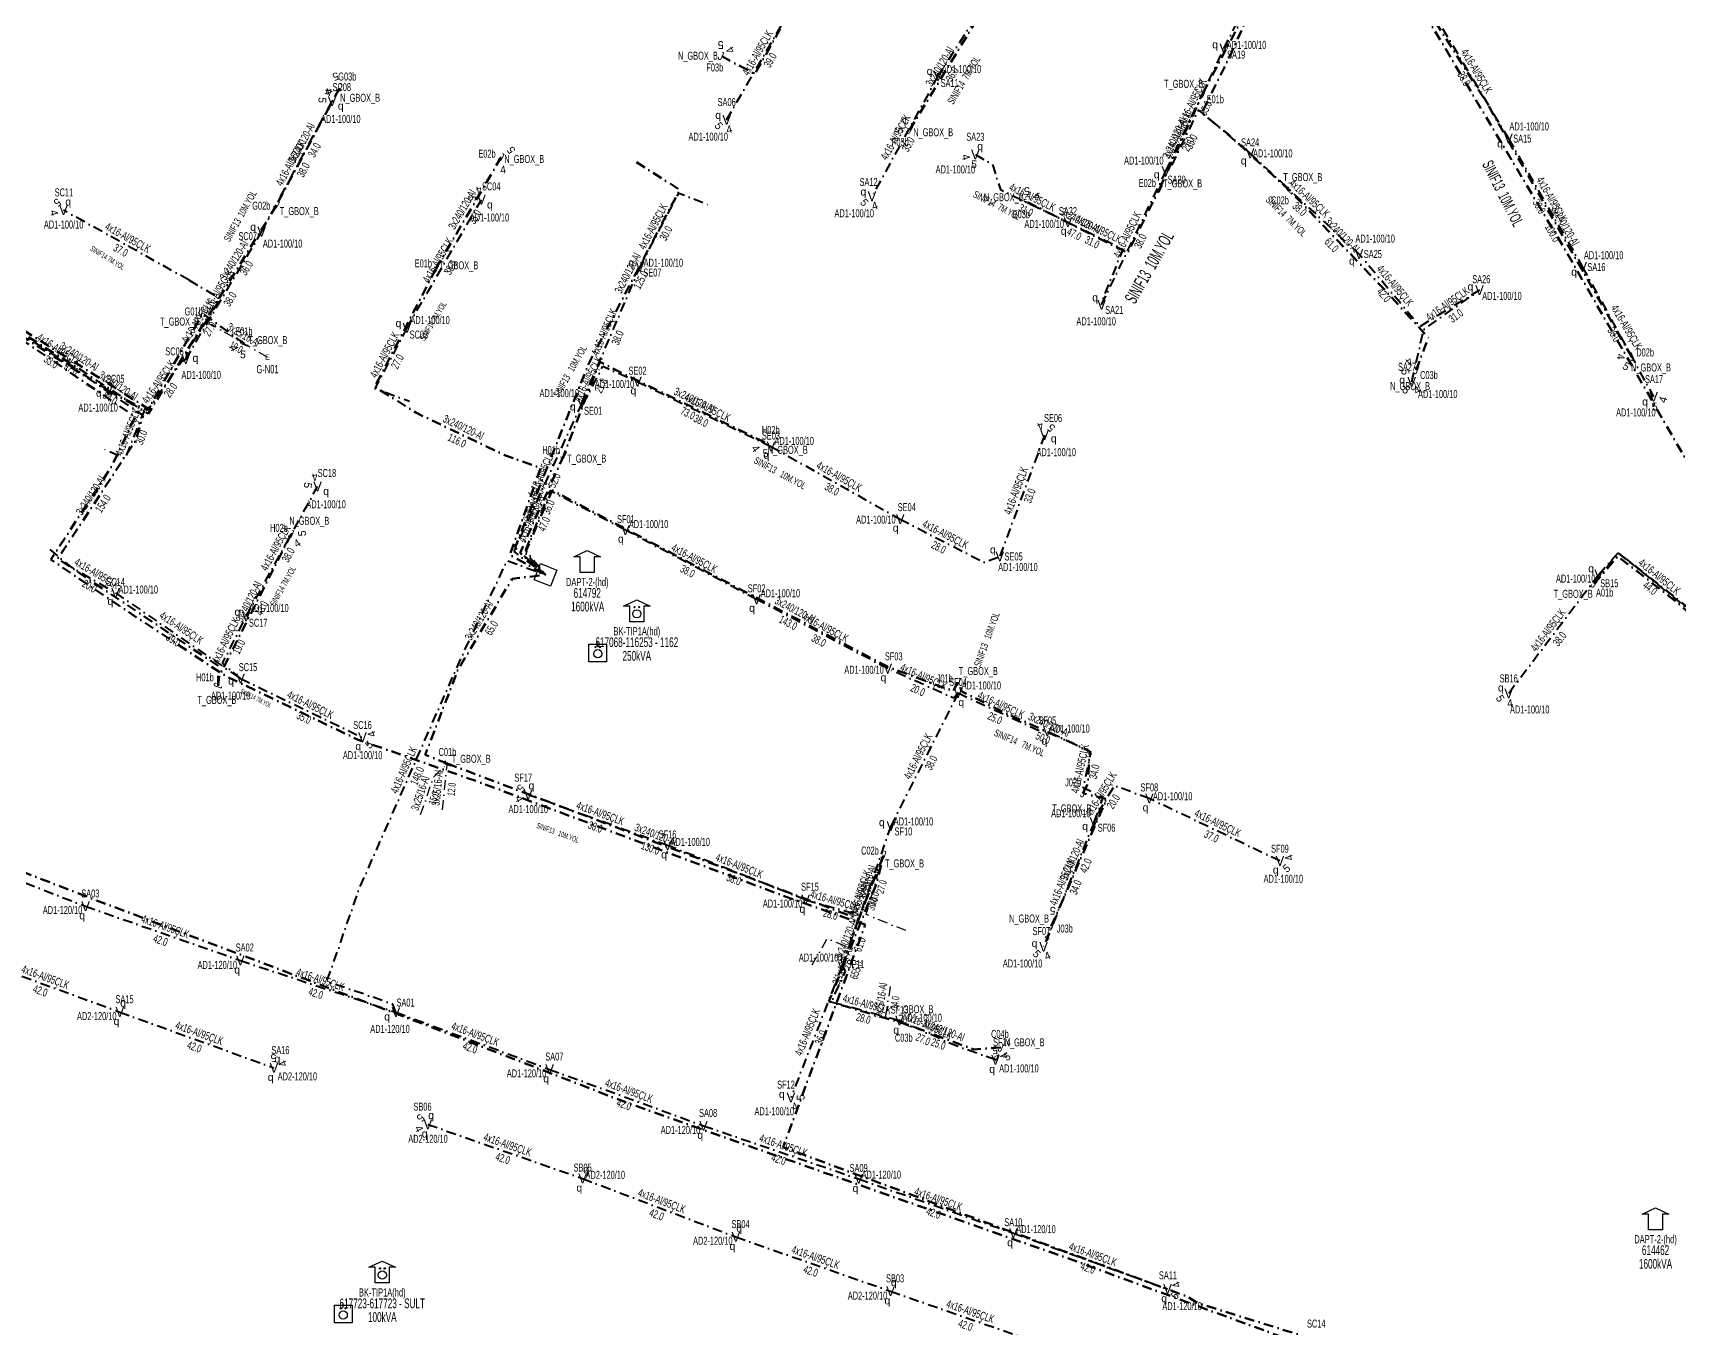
# Model space of a CAD drawing. Header units: millimetres. Extents: x 407682 to 413427, y 4045444 to 4048063.
# Drawn here: x 409132.9 to 409554.6, y 4046651.5 to 4046983.3 of the extents above; entities that cross this region are included whole.
import ezdxf
from ezdxf.enums import TextEntityAlignment as Align

# ---------------------------------------------------------------- set-up
doc = ezdxf.new("R2010")
doc.units = ezdxf.units.MM
doc.linetypes.add('DASHDOT', pattern=[5, 2.5, -1.25, 0, -1.25])
for name, color, linetype, lineweight in [('DIREK_AYD_YENI', 152, 'Continuous', 25), ('DIREK_BOX_YENI', 5, 'Continuous', 25), ('HAT_ABH_YERALTI_YENI', 6, 'DASHDOT', 80), ('HAT_ABONE_YERALTI_YENI', 30, 'DASHDOT', 30), ('HAT_AYD_YERALTI_YENI', 4, 'DASHDOT', 40), ('HAT_BOX_YERALTI_YENI', 5, 'DASHDOT', 50), ('KULLANICI', 1, 'Continuous', 25), ('NODE_ABONE_YENI', 5, 'Continuous', 25), ('TRAFO_MEVCUT', 5, 'Continuous', 30)]:
    doc.layers.add(name, color=color, linetype=linetype, lineweight=lineweight)
doc.styles.add('Direk', font='B_CAD')
doc.styles.get("Standard").update_dxf_attribs({"font": 'Arial'})

# ---------------------------------------------------------------- blocks, each defined once
blk = doc.blocks.new('MEV_DAPT')
at = {"layer": 'TRAFO_MEVCUT', "linetype": 'Continuous'}
for p, q in [((-3.4, 2), (0, 3.6)), ((-1.8, 2), (-3.4, 2)), ((-1.8, -2), (-1.8, 2)), ((0, 3.6), (3.4, 2)), ((3.4, 2), (1.8, 2)), ((1.8, 2), (1.8, -2)), ((1.8, -2), (-1.8, -2))]:
    blk.add_line(p, q, dxfattribs=at)
blk = doc.blocks.new('MEV_BINA_KARE')
at = {"layer": 'TRAFO_MEVCUT', "linetype": 'Continuous'}
for p, q in [((-2.25, -2.25), (-2.25, 2.25)), ((-2.25, 2.25), (2.25, 2.25)), ((0, 1.8), (0, 2.7)), ((2.25, 2.25), (2.25, -2.25)), ((2.25, -2.25), (-2.25, -2.25))]:
    blk.add_line(p, q, dxfattribs=at)
blk = doc.blocks.new('MEV_OZELBINA_KARE')
at = {"layer": 'TRAFO_MEVCUT', "linetype": 'Continuous'}
for p, q in [((-2.25, 2.25), (2.25, 2.25)), ((-2.25, -2.25), (-2.25, 2.25)), ((0, 1.8), (0, 2.7)), ((2.25, 2.25), (2.25, -2.25)), ((2.25, -2.25), (-2.25, -2.25))]:
    blk.add_line(p, q, dxfattribs=at)
for centre, radius in [((0, -0.215091), 1.049264), ((-0.592312, 1.488957), 0.15614), ((0.592312, 1.488957), 0.15614)]:
    blk.add_circle(centre, radius, dxfattribs=at)
blk = doc.blocks.new('MEV_BETKOSK_OZEL')
at = {"layer": 'TRAFO_MEVCUT', "linetype": 'Continuous'}
for p, q in [((-3.4, 2), (0, 3.6)), ((-1.8, 2), (-3.4, 2)), ((-1.8, -2), (-1.8, 2)), ((0, 3.6), (3.4, 2)), ((3.4, 2), (1.8, 2)), ((1.8, 2), (1.8, -2)), ((1.8, -2), (-1.8, -2))]:
    blk.add_line(p, q, dxfattribs=at)
for centre, radius in [((0, 0), 1.049264), ((-0.592312, 1.704048), 0.15614), ((0.592312, 1.704048), 0.15614)]:
    blk.add_circle(centre, radius, dxfattribs=at)

msp = doc.modelspace()

# ---------------------------------------------------------------- linework, layer by layer
at = {"layer": 'HAT_ABH_YERALTI_YENI', "flags": 128}
for points in [[(408243.52273, 4047791.588248), (408239.681472, 4047790.66772), (408235.684805, 4047786.869235), (408234.423441, 4047764.422665), (408218.508803, 4047726.138861), (408212.44129, 4047707.069534), (408208.808217, 4047695.056639), (408203.020899, 4047649.209164), (408199.53431, 4047642.365589), (408169.771554, 4047640.155977), (408147.400101, 4047639.225326), (408143.802501, 4047629.948422), (408137.884515, 4047631.314111), (408130.239446, 4047614.062252), (408086.038845, 4047506.732007), (408077.76162, 4047488.250647), (408073.752285, 4047479.440702), (408079.205588, 4047475.189702), (408115.7353, 4047447.758945), (408160.455425, 4047415.786291), (408198.832732, 4047386.60928), (408235.206073, 4047360.612466), (408279.102221, 4047326.990224), (408320.144404, 4047296.053985), (408366.201399, 4047261.457175), (408387.808041, 4047244.707984), (408407.256151, 4047230.920145), (408445.050743, 4047202.459257), (408454.840486, 4047195.808168), (408460.637304, 4047193.918835), (408473.605001, 4047183.828077), (408507.340634, 4047156.360528), (408532.548882, 4047133.418672), (408563.516014, 4047110.767141), (408593.63999, 4047088.340801), (408621.871794, 4047066.915342), (408661.761989, 4047038.070413), (408700.088691, 4047010.39685), (408713.92904, 4047000.513866), (408725.539852, 4046991.694115), (408783.313623, 4046949.669216), (408839.029488, 4046910.308518), (408874.936976, 4046882.816543), (408889.471647, 4046873.051699), (408912.112729, 4046862.580198), (408967.838437, 4046833.162257), (409016.957272, 4046811.580018), (409045.164288, 4046801.108518), (409149.220473, 4046761.063081), (409203.273317, 4046740.659262), (409234.178395, 4046728.885899), (409285.283627, 4046709.116624), (409339.397301, 4046689.972246), (409397.931876, 4046669.374152), (409483.755699, 4046637.847306), (409507.351481, 4046632.904946), (409537.16507, 4046623.65795), (409527.599213, 4046592.887775), (409524.347, 4046588.662)], [(409477.614, 4047326.318), (409463.867131, 4047311.200562), (409448.400227, 4047322.628886), (409444.146828, 4047325.077812), (409402.026808, 4047285.838032), (409388.717667, 4047276.210142), (409359.972694, 4047240.244175), (409324.236814, 4047196.749089), (409322.425902, 4047174.096609), (409353.694655, 4047171.767039), (409384.371755, 4047165.999745), (409417.380314, 4047148.820569), (409419.002444, 4047141.422002), (409396.39833, 4047106.790011), (409377.112251, 4047082.319502), (409413.464184, 4047053.829198), (409427.943775, 4047045.23961), (409466.826773, 4047015.293417), (409485.233032, 4046995.291948), (409525.331532, 4046927.836955), (409556.357026, 4046874.000209), (409565.113549, 4046857.88885), (409558.487295, 4046844.88176), (409563.027506, 4046838.623632), (409597.723579, 4046812.205101), (409622.642823, 4046799.367915), (409653.603096, 4046786.62512), (409665.307589, 4046781.716784), (409695.290718, 4046763.805494), (409717.283839, 4046746.72071), (409755.996933, 4046714.284346), (409771.212774, 4046702.258923), (409797.382807, 4046679.131872), (409823.304956, 4046659.223661), (409861.669737, 4046641.803977), (409865.300115, 4046640.515074), (409842.881171, 4046597.354794), (409891.066395, 4046579.42261), (409909.132943, 4046573.439533), (409946.81968, 4046560.477739), (409969.930784, 4046556.958281), (410030.141065, 4046560.595415), (410036.213899, 4046559.891162), (410044.899599, 4046445.84143), (410045.884718, 4046440.561144), (410066.011922, 4046431.989959), (410126.413647, 4046410.047011), (410203.717659, 4046382.265313), (410231.359435, 4046375.043122), (410240.71042, 4046372.795141), (410257.975399, 4046368.50422), (410329.750227, 4046350.535383), (410364.032211, 4046346.93482), (410445.437006, 4046344.471155), (410544.837965, 4046345.839795), (410604.549005, 4046347.655169), (410628.178707, 4046365.598615), (410642.695665, 4046412.371978), (410667.865768, 4046502.105417), (410676.606298, 4046540.492999), (410682.341115, 4046560.377756), (410692.994093, 4046603.333826), (410739.733722, 4046591.210237), (410763.502339, 4046583.712753), (410760.1524, 4046576.693833), (410753.326, 4046568.981)], [(409524.347, 4046588.662), (409529.267067, 4046593.867566), (409539.499095, 4046624.708785), (409504.667872, 4046635.329027), (409487.324222, 4046640.263622), (409452.800452, 4046651.146831), (409431.385761, 4046657.844818), (409428.380484, 4046659.639615), (409371.70896, 4046680.514524), (409325.08328, 4046697.834905), (409338.032872, 4046732.814653), (409346.13375, 4046754.833284), (409326.511478, 4046761.719947), (409248.065519, 4046791.044343), (409229.386626, 4046797.647992), (409216.273665, 4046802.176209), (409182.424731, 4046818.469534), (409155.154222, 4046836.412417), (409137.520302, 4046848.386066), (409152.985474, 4046872.030631), (409159.117434, 4046884.954915), (409119.650451, 4046911.837703), (409122.173, 4046919.602)]]:
    msp.add_lwpolyline(points, dxfattribs=at)
at = {"layer": 'HAT_ABONE_YERALTI_YENI', "flags": 128}
for points in [[(409193.009981, 4046900.204016), (409178.735501, 4046908.520077), (409176.688, 4046908.947)], [(409232.228677, 4046783.036499), (409235.57795, 4046792.740802), (409239.09898, 4046796.090074)], [(409237.810798, 4046784.281741), (409238.927222, 4046795.059529), (409239.09898, 4046796.090074)], [(409332.493, 4046744.513), (409336.439269, 4046751.275382), (409341.910864, 4046749.011274), (409350.827621, 4046772.664289)], [(409356.514, 4046753.305), (409346.36176, 4046757.436564), (409350.827621, 4046772.664289)], [(409352.536, 4046738.963), (409351.282146, 4046731.300837), (409357.10309, 4046729.180456)]]:
    msp.add_lwpolyline(points, dxfattribs=at)
at = {"layer": 'HAT_AYD_YERALTI_YENI', "flags": 128}
for points in [[(409437.995771, 4046979.272643), (409453.308178, 4047009.52558)], [(409385.348732, 4047004.206479), (409364.753, 4046972.272)], [(409310.623762, 4046961.034452), (409330.017, 4046994.467)], [(409491.376738, 4046988.851086), (409510.88949, 4046956.243533)], [(409423.138902, 4046947.90192), (409437.995771, 4046979.272643)], [(409364.753, 4046972.272), (409347.849715, 4046941.446778)], [(409191.510155, 4046932.382648), (409209.555412, 4046965.824668)], [(409444.71234, 4046952.46784), (409431.505042, 4046963.643247), (409424.39342, 4046948.912029), (409423.138902, 4046947.90192)], [(409510.88949, 4046956.243533), (409529.88647, 4046923.332825)], [(409374.326288, 4046952.144404), (409378.674505, 4046949.63993), (409380.739889, 4046943.164669), (409398.037, 4046934.841)], [(409444.71234, 4046952.46784), (409472.603501, 4046926.659254)], [(409406.664, 4046913.659), (409423.138902, 4046947.90192)], [(409228.731229, 4046907.717724), (409247.814735, 4046940.578335)], [(409288.434355, 4046923.4133), (409298.350072, 4046942.289466), (409306.563834, 4046939.052747)], [(409172.914773, 4046919.994917), (409140.752, 4046937.893)], [(409172.078, 4046899.727), (409191.510155, 4046932.382648)], [(409398.037, 4046934.841), (409412.120965, 4046927.914015), (409406.932384, 4046915.084068), (409406.664, 4046913.659)], [(409273.515701, 4046888.464283), (409288.434355, 4046923.4133)], [(409503.474128, 4046917.403397), (409488.236463, 4046908.104719), (409472.603501, 4046926.659254)], [(409529.88647, 4046923.332825), (409548.065838, 4046890.055049)], [(409172.914773, 4046919.994917), (409180.922451, 4046915.176372), (409172.381806, 4046901.72346), (409172.078, 4046899.727)], [(409486.108014, 4046893.897769), (409489.178316, 4046907.316504), (409503.474128, 4046917.403397)], [(409152.262796, 4046891.666757), (409124.927, 4046909.546)], [(409228.731229, 4046907.717724), (409220.523543, 4046892.243157), (409229.403, 4046888.932)], [(409152.262796, 4046891.666757), (409162.301965, 4046886.645297), (409170.954252, 4046899.093427), (409172.078, 4046899.727)], [(409273.515701, 4046888.464283), (409274.652895, 4046889.656171), (409278.903894, 4046897.900535), (409287.792349, 4046893.950111)], [(409287.792349, 4046893.950111), (409321.973431, 4046877.34729)], [(409152.262796, 4046891.666757), (409161.417738, 4046886.520195), (409156.51217, 4046874.256276), (409150.488, 4046876.963)], [(409273.515701, 4046888.464283), (409256.074394, 4046850.441659), (409264.228, 4046844.444)], [(409321.973431, 4046877.34729), (409355.097, 4046858.723)], [(409392.068761, 4046880.274039), (409380.597781, 4046849.16926)], [(409187.523264, 4046833.808404), (409205.833444, 4046867.106111)], [(409284.69398, 4046855.929586), (409265.367993, 4046866.026122), (409258.819922, 4046850.33001), (409264.228, 4046844.444)], [(409318.296151, 4046838.184331), (409284.69398, 4046855.929586)], [(409355.097, 4046858.723), (409376.522833, 4046847.662087), (409380.597781, 4046849.16926)], [(409137.254, 4046850.927), (409142.657219, 4046846.535351), (409154.100567, 4046839.836806)], [(409225.901809, 4046732.392742), (409225.106137, 4046734.500328), (409208.230777, 4046740.276458), (409216.385314, 4046763.72075), (409242.852598, 4046823.709644), (409254.421279, 4046848.134075), (409264.228, 4046844.444)], [(409534.012447, 4046844.523264), (409538.98534, 4046850.138042), (409557.775993, 4046834.954126), (409559.86879, 4046842.078544), (409562.437485, 4046845.996289)], [(409534.012447, 4046844.523264), (409510.941703, 4046814.065895)], [(409154.100567, 4046839.836806), (409186.108163, 4046817.882951)], [(409351.893, 4046820.429), (409318.296151, 4046838.184331)], [(409186.108163, 4046817.882951), (409181.494573, 4046821.806844), (409187.523264, 4046833.808404)], [(409186.108163, 4046817.882951), (409217.340344, 4046802.824359)], [(409369.902994, 4046814.187553), (409368.814007, 4046812.880448), (409351.893, 4046820.429)], [(409369.902994, 4046814.187553), (409352.684681, 4046780.087048)], [(409369.902994, 4046814.187553), (409390.388419, 4046804.685757), (409392.77, 4046804.338)], [(409404.725188, 4046781.073139), (409407.035896, 4046787.311598), (409401.956166, 4046789.879373), (409403.96573, 4046798.978231), (409392.77, 4046804.338)], [(409295.488604, 4046775.154421), (409259.769461, 4046788.121409)], [(409418.895, 4046787.184), (409409.938599, 4046790.437586), (409406.198578, 4046784.241431), (409404.725188, 4046781.073139)], [(409452.348853, 4046771.146798), (409418.895, 4046787.184)], [(409352.684681, 4046780.087048), (409340.157408, 4046744.211326)], [(409404.725188, 4046781.073139), (409391.807893, 4046749.149012)], [(409107.261839, 4046774.747345), (409146.411633, 4046759.539006)], [(409330.845879, 4046761.230946), (409295.488604, 4046775.154421)], [(409146.411633, 4046759.539006), (409186.05551, 4046745.669505)], [(409330.845879, 4046761.230946), (409344.685293, 4046757.27251), (409340.157408, 4046744.211326)], [(409115.73858, 4046746.878804), (409155.182072, 4046732.449289)], [(409186.05551, 4046745.669505), (409225.901809, 4046732.392742)], [(409340.157408, 4046744.211326), (409327.083534, 4046710.51778)], [(409354.900353, 4046730.243759), (409337.403194, 4046735.005839), (409341.10414, 4046742.915704), (409340.157408, 4046744.211326)], [(409155.182072, 4046732.449289), (409194.668, 4046718.136)], [(409225.901809, 4046732.392742), (409265.267187, 4046717.751463)], [(409379.481329, 4046720.170393), (409368.534683, 4046724.120703), (409354.900353, 4046730.243759)], [(409265.267187, 4046717.751463), (409304.701548, 4046703.297013)], [(409234.087684, 4046703.641867), (409273.73449, 4046689.780742)], [(409304.701548, 4046703.297013), (409344.435846, 4046689.688721)], [(409273.73449, 4046689.780742), (409312.981334, 4046674.824633)], [(409344.435846, 4046689.688721), (409384.065609, 4046675.778945)], [(409312.981334, 4046674.824633), (409352.607901, 4046660.905753)], [(409384.065609, 4046675.778945), (409423.556941, 4046661.480879)], [(409352.607901, 4046660.905753), (409392.263018, 4046647.068422)]]:
    msp.add_lwpolyline(points, dxfattribs=at)
at = {"layer": 'HAT_BOX_YERALTI_YENI', "flags": 128}
for points in [[(409432.632327, 4046967.851351), (409446.851487, 4046994.957531), (409454.601348, 4047013.49284), (409458.280524, 4047022.568141), (409440.007283, 4047036.058453), (409461.656833, 4047072.005892), (409469.771652, 4047078.735001), (409467.37134, 4047087.108182), (409464.983, 4047091.973)], [(409261.148208, 4047037.312231), (409320.307265, 4047000.989569), (409329.508399, 4046993.511669), (409317.857675, 4046972.785645), (409309.195116, 4046977.412809)], [(409454.821502, 4046942.917109), (409439.087635, 4046957.329348), (409432.338851, 4046962.771916), (409440.031014, 4046978.446512), (409460.429393, 4047024.52907), (409452.449329, 4047030.670403)], [(409357.455597, 4046958.377278), (409376.125211, 4046989.003893)], [(409542.452882, 4046900.319608), (409505.156154, 4046965.66955), (409491.967128, 4046986.472545)], [(409211.453, 4046969.162), (409195.312816, 4046939.20333)], [(409421.524314, 4046943.34861), (409432.632327, 4046967.851351)], [(409252.870821, 4046951.466875), (409236.089958, 4046922.78138)], [(409287.531124, 4046950.18439), (409298.578442, 4046943.116369), (409275.299684, 4046898.642999), (409256.436262, 4046851.464684), (409264.228, 4046844.444)], [(409387.708121, 4046939.984029), (409413.324179, 4046926.948338), (409421.524314, 4046943.34861)], [(409487.242372, 4046896.893501), (409490.379507, 4046905.190072), (409479.058965, 4046917.642668), (409454.821502, 4046942.917109)], [(409195.312816, 4046939.20333), (409176.688, 4046908.947)], [(409180.331881, 4046816.058869), (409180.477016, 4046821.066032), (409139.294551, 4046848.614184), (409159.277642, 4046878.907469), (409161.120489, 4046885.300437), (409146.026434, 4046895.532465), (409120.20847, 4046911.917369), (409122.173, 4046919.602)], [(409176.688, 4046908.947), (409162.435944, 4046885.699876), (409145.075548, 4046897.031582), (409120.966036, 4046912.153615), (409122.173, 4046919.602)], [(409187.03609, 4046903.707279), (409176.430641, 4046911.420333), (409162.476103, 4046887.012577), (409124.949572, 4046910.664028), (409121.397508, 4046912.381509), (409122.173, 4046919.602)], [(409236.089958, 4046922.78138), (409220.468824, 4046892.664195), (409231.019033, 4046886.021471), (409253.725458, 4046875.122525), (409263.000166, 4046871.80627), (409255.073848, 4046849.602452), (409264.228, 4046844.444)], [(409320.387599, 4046878.416881), (409282.684005, 4046896.702524), (409278.155789, 4046899.06097), (409268.884, 4046875.073)], [(409268.884, 4046875.073), (409257.697618, 4046850.073316), (409264.228, 4046844.444)], [(409369.866557, 4046817.000155), (409368.628076, 4046814.66325), (409352.104997, 4046820.803583), (409302.417514, 4046846.904825), (409265.936578, 4046866.126767), (409259.187794, 4046850.524738), (409264.228, 4046844.444)], [(409532.847, 4046842.171), (409538.957749, 4046850.079602), (409553.080515, 4046839.082823), (409556.647822, 4046836.181939), (409562.509049, 4046847.792751), (409570.813893, 4046863.687626), (409573.191884, 4046863.367078)], [(409199.06503, 4046854.913472), (409180.633431, 4046818.559882), (409180.331881, 4046816.058869)], [(409532.847, 4046842.171), (409538.915231, 4046849.232243), (409553.944019, 4046837.473455), (409558.259662, 4046833.727864), (409561.943862, 4046841.319549), (409576.624841, 4046830.992625), (409592.925012, 4046816.357035), (409601.633121, 4046811.567576), (409625.217583, 4046798.86825), (409659.89207, 4046786.100018), (409677.950566, 4046819.180269), (409672.939, 4046824.939)], [(409239.09898, 4046796.090074), (409233.401741, 4046798.341162), (409241.819579, 4046820.184002), (409255.697831, 4046843.455861), (409264.228, 4046844.444)], [(409401.88337, 4046788.546509), (409403.140898, 4046790.952169), (409403.604499, 4046799.320358), (409381.253686, 4046809.407251), (409370.876523, 4046814.559549), (409369.866557, 4046817.000155)], [(409239.09898, 4046796.090074), (409344.445736, 4046756.288515), (409350.827621, 4046772.664289)], [(409393.784748, 4046754.403127), (409407.941522, 4046786.988863), (409401.88337, 4046788.546509)], [(409357.10309, 4046729.180456), (409336.809578, 4046735.149769), (409349.143701, 4046765.767679), (409350.827621, 4046772.664289)], [(409380.860906, 4046723.337651), (409373.918112, 4046722.852979), (409357.10309, 4046729.180456)]]:
    msp.add_lwpolyline(points, dxfattribs=at)

# ---------------------------------------------------------------- block references
at = {"layer": 'TRAFO_MEVCUT', "rotation": 68.19227099999999}
msp.add_blockref('MEV_BINA_KARE', (409264.228, 4046844.444), dxfattribs=at)
msp.add_blockref('MEV_BINA_KARE', (409264.228, 4046844.444), dxfattribs=at)
at = {"layer": 'TRAFO_MEVCUT'}
for name, p in [('MEV_DAPT', (409274.911071, 4046847.072702)), ('MEV_DAPT', (409274.911071, 4046847.072702)), ('MEV_BETKOSK_OZEL', (409287.613, 4046834.457)), ('MEV_BETKOSK_OZEL', (409287.613, 4046834.457)), ('MEV_OZELBINA_KARE', (409277.613, 4046824.457)), ('MEV_OZELBINA_KARE', (409277.613, 4046824.457)), ('MEV_DAPT', (409548.564192, 4046678.680766)), ('MEV_DAPT', (409548.564192, 4046678.680766)), ('MEV_BETKOSK_OZEL', (409222.409, 4046665.047)), ('MEV_BETKOSK_OZEL', (409222.409, 4046665.047)), ('MEV_OZELBINA_KARE', (409212.409, 4046655.047)), ('MEV_OZELBINA_KARE', (409212.409, 4046655.047))]:
    msp.add_blockref(name, p, dxfattribs=at)

# ---------------------------------------------------------------- texts
at = {"layer": 'DIREK_AYD_YENI', "color": 4, "style": 'Direk'}
for p in [(409435.750586, 4046980.372253), (409362.605132, 4046973.551321), (409211.755545, 4046964.63748), (409308.461251, 4046962.288861), (409375.574056, 4046954.310754), (409508.734217, 4046954.976727), (409443.055538, 4046950.595674), (409420.78077, 4046947.073049), (409141.967658, 4046940.077531), (409249.976618, 4046939.322842), (409345.657658, 4046942.648812), (409189.335411, 4046933.615729), (409396.943284, 4046932.592937), (409286.17629, 4046924.486214), (409470.795126, 4046924.93305), (409501.156737, 4046918.342635), (409527.706747, 4046922.108567), (409405.021211, 4046915.54479), (409226.5456, 4046908.931406), (409174.56048, 4046900.023769), (409483.670993, 4046894.455376), (409149.824671, 4046891.115311), (409286.738378, 4046891.683142), (409545.871871, 4046888.856503), (409271.177708, 4046887.580281), (409394.414342, 4046879.409024), (409320.814129, 4046875.132337), (409208.024083, 4046865.901494), (409353.910775, 4046856.522348), (409283.53144, 4046853.716331), (409378.830014, 4046850.937027), (409532.078866, 4046846.107961), (409152.761197, 4046837.725861), (409185.310568, 4046834.972008), (409317.128369, 4046835.973837), (409183.669616, 4046817.333365), (409350.799081, 4046818.181036), (409508.948877, 4046815.575413), (409370.723639, 4046811.827398), (409216.254583, 4046800.572444), (409392.041375, 4046801.946535), (409260.622552, 4046790.471353), (409417.926678, 4046784.879146), (409350.383751, 4046781.064658), (409402.430745, 4046780.081714), (409294.60397, 4046772.81617), (409451.268156, 4046768.892448), (409330.043186, 4046758.863314), (409145.546097, 4046757.193617), (409389.490415, 4046750.086721), (409339.597577, 4046746.649153), (409185.247563, 4046743.30366), (409154.326622, 4046730.100203), (409223.656328, 4046731.295052), (409354.057421, 4046727.890152), (409378.632721, 4046717.818827), (409193.816002, 4046715.78566), (409264.40124, 4046715.406226), (409324.752841, 4046711.422143), (409234.912751, 4046706.001796), (409303.8663, 4046700.940668), (409272.876751, 4046687.43249), (409343.61685, 4046687.326678), (409312.121885, 4046672.477007), (409383.22608, 4046673.424122), (409351.781823, 4046658.546178), (409422.705866, 4046659.130205)]:
    msp.add_text('q', height=2, dxfattribs=at).set_placement(p, align=Align.MIDDLE_CENTER)
at = {"layer": 'DIREK_AYD_YENI', "style": 'Direk'}
for p in [(409437.995771, 4046979.272643), (409364.753, 4046972.272), (409209.555412, 4046965.824668), (409310.623762, 4046961.034452), (409510.88949, 4046956.243533), (409374.326288, 4046952.144404), (409444.71234, 4046952.46784), (409423.138902, 4046947.90192), (409247.814735, 4046940.578335), (409347.849715, 4046941.446778), (409140.752, 4046937.893), (409398.037, 4046934.841), (409191.510155, 4046932.382648), (409472.603501, 4046926.659254), (409288.434355, 4046923.4133), (409529.88647, 4046923.332825), (409406.664, 4046913.659), (409503.474128, 4046917.403397), (409228.731229, 4046907.717724), (409172.078, 4046899.727), (409287.792349, 4046893.950111), (409486.108014, 4046893.897769), (409152.262796, 4046891.666757), (409273.515701, 4046888.464283), (409548.065838, 4046890.055049), (409392.068761, 4046880.274039), (409321.973431, 4046877.34729), (409205.833444, 4046867.106111), (409355.097, 4046858.723), (409284.69398, 4046855.929586), (409380.597781, 4046849.16926), (409534.012447, 4046844.523264), (409154.100567, 4046839.836806), (409318.296151, 4046838.184331), (409187.523264, 4046833.808404), (409186.108163, 4046817.882951), (409351.893, 4046820.429), (409369.902994, 4046814.187553), (409510.941703, 4046814.065895), (409392.77, 4046804.338), (409217.340344, 4046802.824359), (409259.769461, 4046788.121409), (409418.895, 4046787.184), (409352.684681, 4046780.087048), (409404.725188, 4046781.073139), (409295.488604, 4046775.154421), (409452.348853, 4046771.146798), (409146.411633, 4046759.539006), (409330.845879, 4046761.230946), (409391.807893, 4046749.149012), (409186.05551, 4046745.669505), (409340.157408, 4046744.211326), (409155.182072, 4046732.449289), (409225.901809, 4046732.392742), (409354.900353, 4046730.243759), (409379.481329, 4046720.170393), (409194.668, 4046718.136), (409265.267187, 4046717.751463), (409327.083534, 4046710.51778), (409234.087684, 4046703.641867), (409304.701548, 4046703.297013), (409273.73449, 4046689.780742), (409344.435846, 4046689.688721), (409312.981334, 4046674.824633), (409384.065609, 4046675.778945), (409352.607901, 4046660.905753), (409423.556941, 4046661.480879)]:
    msp.add_text('V', height=2.5, dxfattribs=at).set_placement(p, align=Align.MIDDLE_CENTER)
at = {"layer": 'DIREK_AYD_YENI', "width": 0.53}
for s, p in [('SA19', (409441.139031, 4046977.733189)), ('AD1-100/10', (409443.798567, 4046980.248459)), ('AD1-100/10', (409370.779374, 4046974.049825)), ('SC08', (409212.030428, 4046969.429454)), ('SA11', (409367.760016, 4046970.480951)), ('SA06', (409310.624525, 4046965.594648)), ('AD1-100/10', (409211.782552, 4046961.264792)), ('AD1-100/10', (409305.903267, 4046956.733613)), ('SA23', (409374.326712, 4046956.70588)), ('AD1-100/10', (409516.18823, 4046959.357979)), ('SA15', (409514.427882, 4046956.243693)), ('SA24', (409444.714969, 4046955.278036)), ('AD1-100/10', (409450.515136, 4046952.449307)), ('AD1-100/10', (409369.215762, 4046948.333661)), ('AD1-100/10', (409417.48043, 4046950.602986)), ('SC04', (409250.320632, 4046943.993534)), ('SA12', (409346.987163, 4046945.131974)), ('SA20', (409425.880827, 4046945.726638)), ('SC11', (409140.857309, 4046942.453196)), ('AD1-100/10', (409249.868697, 4046936.018459)), ('AD1-100/10', (409343.308773, 4046937.10996)), ('SA22', (409398.042935, 4046937.651196)), ('AD1-100/10', (409140.789562, 4046934.208124)), ('SC07', (409187.932993, 4046931.23368)), ('AD1-100/10', (409391.959328, 4046934.389901)), ('AD1-100/10', (409476.741304, 4046930.609035)), ('AD1-100/10', (409196.877562, 4046929.339326)), ('SA25', (409476.141894, 4046926.659414)), ('AD1-100/10', (409535.271495, 4046926.357365)), ('AD1-100/10', (409294.412151, 4046924.425214)), ('SA16', (409533.424862, 4046923.332985)), ('SE07', (409291.595645, 4046921.91122)), ('SA26', (409503.930452, 4046920.213593)), ('AD1-100/10', (409509.226238, 4046915.925392)), ('AD1-100/10', (409234.653873, 4046909.733781)), ('AD1-100/10', (409405.273243, 4046909.423842)), ('SA21', (409409.910601, 4046912.351491)), ('SC03', (409231.791111, 4046906.018569)), ('SC06', (409169.197682, 4046901.715408)), ('SE02', (409287.798284, 4046896.760307)), ('SA27', (409484.920039, 4046897.757964)), ('SC05', (409154.006462, 4046894.701494)), ('AD1-100/10', (409176.022588, 4046895.689003)), ('AD1-100/10', (409281.889677, 4046893.355956)), ('SA17', (409548.173932, 4046894.615245)), ('AD1-100/10', (409267.748761, 4046891.017279)), ('AD1-100/10', (409492.774745, 4046890.782907)), ('AD1-100/10', (409149.619503, 4046887.313326)), ('SE01', (409276.412266, 4046886.499617)), ('SE06', (409394.234662, 4046884.637735)), ('AD1-100/10', (409543.516714, 4046886.075572)), ('SE03', (409321.973855, 4046880.158766)), ('AD1-100/10', (409327.913715, 4046878.785654)), ('AD1-100/10', (409395.037061, 4046875.889163)), ('SC18', (409208.23384, 4046870.54905)), ('AD1-100/10', (409208.016204, 4046862.546235)), ('SF01', (409284.79929, 4046858.739782)), ('AD1-100/10', (409348.844328, 4046858.614146)), ('SE04', (409356.757715, 4046861.803913)), ('AD1-100/10', (409290.61517, 4046857.453174)), ('AD1-100/10', (409385.233419, 4046846.459295)), ('SE05', (409384.136173, 4046849.16942)), ('SC14', (409154.103195, 4046842.647002)), ('AD1-100/10', (409528.109776, 4046843.493827)), ('SB15', (409536.719461, 4046842.304689)), ('AD1-100/10', (409159.903363, 4046840.699746)), ('SF02', (409318.302087, 4046840.994527)), ('AD1-100/10', (409324.389315, 4046839.741416)), ('AD1-100/10', (409193.370923, 4046835.958767)), ('SC17', (409190.621039, 4046832.179357)), ('SC15', (409188.017535, 4046820.816259)), ('SF03', (409353.424486, 4046823.57615)), ('AD1-100/10', (409345.815328, 4046820.132217)), ('SF04', (409369.905623, 4046816.997749)), ('SB16', (409510.942466, 4046817.926091)), ('AD1-100/10', (409183.581495, 4046813.523088)), ('AD1-100/10', (409375.863128, 4046816.126419)), ('AD1-100/10', (409516.334354, 4046809.962926)), ('SC16', (409217.341107, 4046805.984555)), ('SF05', (409392.766354, 4046807.148196)), ('AD1-100/10', (409398.572796, 4046805.076404)), ('AD1-100/10', (409217.377906, 4046798.264483)), ('SF17', (409258.508538, 4046792.506605)), ('SF08', (409418.894322, 4046789.994196)), ('AD1-100/10', (409424.872796, 4046787.738255)), ('AD1-100/10', (409259.807023, 4046784.436533)), ('AD1-100/10', (409398.792612, 4046783.371492)), ('SF10', (409355.905983, 4046778.718394)), ('AD1-100/10', (409358.483507, 4046781.265052)), ('SF06', (409407.935265, 4046779.67836)), ('SF16', (409295.489367, 4046777.964617)), ('AD1-100/10', (409301.2914, 4046776.043253)), ('SF09', (409452.348175, 4046774.306994)), ('AD1-100/10', (409453.22233, 4046766.586922)), ('SA03', (409147.623385, 4046762.822549)), ('SF15', (409331.969648, 4046764.545632)), ('AD1-120/10', (409140.508962, 4046758.588219)), ('AD1-100/10', (409324.943207, 4046760.244742)), ('SF07', (409391.243346, 4046753.184208)), ('SA02', (409187.186636, 4046748.981688)), ('AD1-100/10', (409334.167122, 4046746.411)), ('AD1-100/10', (409386.42692, 4046744.882776)), ('AD1-120/10', (409180.154698, 4046744.525027)), ('SF11', (409343.619379, 4046744.725872)), ('SA15', (409156.379702, 4046735.73801)), ('SA01', (409228.370605, 4046734.873679)), ('SF13', (409354.900777, 4046733.055235)), ('AD2-120/10', (409149.2794, 4046731.409064)), ('AD1-120/10', (409224.399221, 4046728.129459)), ('AD1-100/10', (409360.703149, 4046730.983364)), ('SF14', (409381.129535, 4046724.730589)), ('SA16', (409196.321775, 4046722.696196)), ('SA07', (409266.479512, 4046721.034795)), ('AD2-120/10', (409200.671481, 4046715.959739)), ('AD1-120/10', (409259.364515, 4046716.742273)), ('AD1-100/10', (409385.489358, 4046718.002279)), ('SF12', (409325.823101, 4046713.852976)), ('SB06', (409232.717803, 4046708.202063)), ('AD1-100/10', (409322.820523, 4046707.024577)), ('SA08', (409305.870896, 4046706.595895)), ('AD2-120/10', (409234.125246, 4046699.956991)), ('AD1-120/10', (409298.798876, 4046702.241838)), ('SB05', (409273.730844, 4046692.590938)), ('AD2-120/10', (409279.537286, 4046690.735776)), ('SA09', (409344.435167, 4046692.498917)), ('AD1-120/10', (409350.23829, 4046690.78398)), ('SB04', (409314.184563, 4046678.111309)), ('SA10', (409384.067898, 4046678.589141)), ('AD2-120/10', (409307.078662, 4046673.842416)), ('AD1-120/10', (409389.868405, 4046676.815462)), ('SA11', (409423.662251, 4046664.991075)), ('SB03', (409353.76441, 4046664.209158)), ('AD2-120/10', (409346.706243, 4046659.783403)), ('AD1-120/10', (409427.286643, 4046657.096003)), ('SC14', (409461.658323, 4046652.616478))]:
    msp.add_text(s, height=2.05, dxfattribs=at).set_placement(p, align=Align.MIDDLE_CENTER)
at = {"layer": 'DIREK_AYD_YENI', "color": 32, "style": 'Direk'}
for s, rotation, p in [('5', 264.148776, (409207.068437, 4046966.079532)), ('4', 196.648776, (409208.839152, 4046968.219865)), ('5', 307.383243, (409308.637282, 4046959.516593)), ('4', 374.883242, (409311.265888, 4046958.618324)), ('4', 285.059034, (409371.912141, 4046951.494869)), ('5', 352.559033, (409374.002526, 4046949.665457)), ('5', 218.404745, (409139.198968, 4046939.852105)), ('5', 262.354507, (409245.33696, 4046940.910944)), ('4', 194.854507, (409247.173822, 4046942.994785)), ('5', 308.761449, (409345.900317, 4046939.88158)), ('4', 376.261448, (409348.549767, 4046939.046793)), ('4', 285.904744, (409138.347703, 4046937.207903)), ('5', 324.612168, (409484.660244, 4046891.859642)), ('4', 392.112167, (409487.43696, 4046891.780246)), ('4', 433.647409, (409550.464706, 4046889.35118)), ('5', 366.147409, (409548.333555, 4046887.569425)), ('4', 204.756777, (409391.021843, 4046882.544273)), ('5', 137.256777, (409393.765546, 4046882.110046)), ('4', 196.193909, (409205.136222, 4046869.506919)), ('5', 263.693908, (409203.348571, 4046867.380711)), ('5', 300.356925, (409508.784468, 4046812.802432)), ('4', 367.856924, (409511.283452, 4046811.589364)), ('5', 401.758968, (409219.00534, 4046800.959476)), ('4', 109.258968, (409219.700437, 4046803.648955)), ('5', 227.547774, (409257.92486, 4046789.808847)), ('4', 295.047773, (409257.504573, 4046787.062975)), ('4', 109.387743, (409454.707087, 4046771.976696)), ('5', 401.887743, (409454.018036, 4046769.285662)), ('5', 315.470522, (409390.054703, 4046747.366787)), ('4', 382.970522, (409392.783537, 4046746.847247)), ('5', 182.574431, (409194.555707, 4046720.633477)), ('5', 182.657038, (409379.365436, 4046722.667705)), ('4', 115.157039, (409381.744194, 4046721.233145)), ('4', 115.074431, (409196.932395, 4046719.195488)), ('4', 383.792596, (409328.092101, 4046708.230251)), ('5', 91.292596, (409329.582897, 4046710.574176)), ('5', 228.2296, (409232.223133, 4046705.307235)), ('4', 295.7296, (409231.835552, 4046702.556556)), ('4', 115.096919, (409425.82092, 4046662.541256)), ('5', 407.59692, (409425.402989, 4046659.795024))]:
    msp.add_text(s, height=2, rotation=rotation, dxfattribs=at).set_placement(p, align=Align.MIDDLE_CENTER)
at = {"layer": 'DIREK_AYD_YENI', "color": 4, "linetype": 'Continuous', "lineweight": 20, "style": 'Direk'}
for p in [(409156.037512, 4046734.798379), (409195.519998, 4046720.48634), (409233.262617, 4046701.281938), (409274.592228, 4046692.128993), (409313.840783, 4046677.172259), (409353.433979, 4046663.265328)]:
    msp.add_text('q', height=2, dxfattribs=at).set_placement(p, align=Align.MIDDLE_CENTER)
at = {"layer": 'DIREK_BOX_YENI', "width": 0.53}
for s, p in [('N_GBOX_B', (409303.259545, 4046977.48396)), ('F03b', (409307.576357, 4046974.45449)), ('G03b', (409213.453837, 4046972.135282)), ('T_GBOX_B', (409427.686317, 4046970.267254)), ('N_GBOX_B', (409216.734061, 4046966.68579)), ('E01b', (409435.777211, 4046966.315217)), ('N_GBOX_B', (409363.531574, 4046957.856108)), ('E02b', (409249.235775, 4046952.361042)), ('F03b', (409355.104438, 4046955.358365)), ('N_GBOX_B', (409258.771797, 4046951.006731)), ('E02b', (409418.36463, 4046944.854065)), ('T_GBOX_B', (409427.420881, 4046944.752631)), ('T_GBOX_B', (409458.200019, 4046946.373797)), ('G02b', (409191.418658, 4046939.051669)), ('N_GBOX_B', (409381.597551, 4046941.212473)), ('C02b', (409452.375092, 4046940.414096)), ('T_GBOX_B', (409201.147052, 4046937.656281)), ('E03b', (409386.120735, 4046936.864701)), ('E01b', (409232.920489, 4046924.266124)), ('T_GBOX_B', (409241.986525, 4046923.760435)), ('T_GBOX_B', (409170.48688, 4046909.349937)), ('G01b', (409174.096107, 4046911.949776)), ('F01b', (409187.005057, 4046906.867475)), ('T_GBOX_B', (409193.107657, 4046904.606645)), ('D02b', (409545.899084, 4046901.442545)), ('N_GBOX_B', (409547.395169, 4046897.593559)), ('N_GBOX_B', (409485.698769, 4046892.811236)), ('C03b', (409490.516149, 4046895.655606)), ('H02b', (409321.914902, 4046881.566062)), ('H01b', (409265.653223, 4046876.419135)), ('N_GBOX_B', (409326.281046, 4046876.499392)), ('T_GBOX_B', (409274.780567, 4046874.259224)), ('H02b', (409195.943336, 4046856.4962)), ('N_GBOX_B', (409203.716113, 4046858.310421)), ('T_GBOX_B', (409527.464469, 4046839.596945)), ('A01b', (409535.530934, 4046839.924559)), ('H01b', (409176.98158, 4046818.191838)), ('J01b', (409366.490952, 4046817.924973)), ('T_GBOX_B', (409375.088314, 4046819.81892)), ('T_GBOX_B', (409180.060611, 4046812.423653)), ('C01b', (409239.092451, 4046799.07527)), ('T_GBOX_B', (409245.170547, 4046797.331032)), ('J02b', (409399.36755, 4046791.290796)), ('T_GBOX_B', (409399.018508, 4046784.603995)), ('C02b', (409347.327847, 4046773.811379)), ('T_GBOX_B', (409356.176984, 4046770.524163)), ('N_GBOX_B', (409388.072724, 4046756.406679)), ('J03b', (409397.237766, 4046753.831582)), ('T_GBOX_B', (409358.57542, 4046733.156808)), ('C03b', (409355.992163, 4046725.861444)), ('C04b', (409380.617166, 4046726.829154)), ('N_GBOX_B', (409386.936882, 4046724.677855))]:
    msp.add_text(s, height=2.05, dxfattribs=at).set_placement(p, align=Align.MIDDLE_CENTER)
at = {"layer": 'DIREK_BOX_YENI', "style": 'Direk', "width": 0.8}
for rotation, p in [(335.556045, (409309.195116, 4046977.412809)), (333.868999, (409211.453, 4046969.162)), (339.904769, (409432.632327, 4046967.851351)), (328.448615, (409357.455597, 4046958.377278)), (334.010766, (409252.870821, 4046951.466875)), (333.279584, (409421.524314, 4046943.34861)), (225.91295, (409454.821502, 4046942.917109)), (330.499275, (409195.312816, 4046939.20333)), (243.141995, (409387.708121, 4046939.984029)), (335.185803, (409236.089958, 4046922.78138)), (330.140984, (409176.688, 4046908.947)), (247.864508, (409187.03609, 4046903.707279)), (339.138678, (409487.242372, 4046896.893501)), (23.385221, (409542.452882, 4046900.319608)), (250.630238, (409320.387599, 4046878.416881)), (334.397898, (409268.884, 4046875.073)), (337.380135, (409199.06503, 4046854.913472)), (325.359052, (409532.847, 4046842.171)), (337.90577, (409369.866557, 4046817.000155)), (251.413073, (409180.331881, 4046816.058869)), (249.676863, (409239.09898, 4046796.090074)), (345.113733, (409401.88337, 4046788.546509)), (342.718502, (409350.827621, 4046772.664289)), (339.605124, (409393.784748, 4046754.403127)), (250.930806, (409357.10309, 4046729.180456)), (340.218923, (409380.860906, 4046723.337651))]:
    msp.add_text('J', height=2.25, rotation=rotation, dxfattribs=at).set_placement(p, align=Align.MIDDLE_CENTER)
at = {"layer": 'DIREK_BOX_YENI', "color": 32, "style": 'Direk'}
for s, rotation, p in [('5', 541.890797, (409309.102731, 4046980.211284)), ('4', 481.890797, (409311.572474, 4046978.892054)), ('5', 197.482658, (409210.470907, 4046972.136161)), ('4', 287.189755, (409208.562778, 4046968.283799)), ('4', 208.634021, (409356.113801, 4046960.834834)), ('5', 268.634021, (409354.656393, 4046958.444026)), ('5', 124.5857, (409255.425198, 4046953.280641)), ('4', 368.668131, (409253.344813, 4046948.294959)), ('5', 543.029027, (409387.560164, 4046942.780117)), ('4', 483.029027, (409390.055626, 4046941.510208)), ('4', 293.972627, (409184.477619, 4046902.569638)), ('5', 353.972627, (409186.74208, 4046900.922758)), ('4', 219.287182, (409485.46939, 4046899.06065)), ('4', 269.714405, (409539.652917, 4046900.333565)), ('5', 329.714405, (409541.040812, 4046897.901745)), ('5', 279.287182, (409484.479075, 4046896.441628)), ('4', 304.127352, (409318.06978, 4046876.845985)), ('5', 364.127352, (409320.589125, 4046875.624142)), ('5', 453.114579, (409201.860894, 4046855.065605)), ('4', 393.114579, (409200.594712, 4046852.568249)), ('5', 173.462584, (409394.121059, 4046758.393274)), ('4', 340.461355, (409392.848308, 4046751.764362)), ('4', 333.993309, (409379.633173, 4046720.821171)), ('5', 393.993309, (409382.426375, 4046721.016163))]:
    msp.add_text(s, height=2, rotation=rotation, dxfattribs=at).set_placement(p, align=Align.MIDDLE_CENTER)
at = {"layer": 'HAT_ABH_YERALTI_YENI', "lineweight": 30, "width": 0.53}
msp.add_text('3(1x400)-AL', height=2.05, rotation=69.800918, dxfattribs=at).set_placement((409341.285587, 4046744.117459), align=Align.CENTER)
msp.add_text('655.0', height=2.05, rotation=69.800918, dxfattribs=at).set_placement((409342.881035, 4046743.530478), align=Align.TOP_CENTER)
at = {"layer": 'HAT_ABONE_YERALTI_YENI', "lineweight": 30, "width": 0.53}
for s, rotation, p in [('3x25/16-Al', 329.775675, (409186.30062, 4046905.096499)), ('3x25/16-Al', 84.086071, (409237.523534, 4046789.758214)), ('3x25/16-Al', 70.958769, (409233.099822, 4046788.165962)), ('3x35/16-Al', 73.655081, (409347.779043, 4046765.289633)), ('3x35/16-Al', 69.344469, (409345.573882, 4046761.137618)), ('3x25/16-Al', 440.706361, (409351.070231, 4046735.269189))]:
    msp.add_text(s, height=2.05, rotation=rotation, dxfattribs=at).set_placement(p, align=Align.CENTER)
for s, rotation, p in [('19.0', 329.775675, (409185.444862, 4046903.627595)), ('15.0', 70.958769, (409234.706805, 4046787.611339)), ('12.0', 84.086071, (409239.214486, 4046789.583056)), ('27.0', 73.655081, (409349.410338, 4046764.81122)), ('39.0', 69.344469, (409347.164603, 4046760.537945)), ('14.0', 440.706361, (409352.747916, 4046734.994648))]:
    msp.add_text(s, height=1.9, rotation=rotation, dxfattribs=at).set_placement(p, align=Align.TOP_CENTER)
at = {"layer": 'HAT_AYD_YERALTI_YENI', "lineweight": 30, "width": 0.53}
for rotation, p in [(60.12989, (409319.405162, 4046977.696856)), (300.89681, (409501.862493, 4046972.983779)), (63.466805, (409430.866036, 4046965.280467)), (420.884148, (409354.765784, 4046956.086179)), (424.230672, (409427.183762, 4046956.647175)), (61.648775, (409199.784738, 4046949.507302)), (333.958183, (409388.481462, 4046940.327904)), (317.220922, (409459.235218, 4046940.187428)), (299.994742, (409521.12414, 4046940.213111)), (62.286895, (409292.639719, 4046933.246671)), (333.80926, (409405.454023, 4046932.140474)), (64.306932, (409414.135491, 4046931.148978)), (330.868225, (409156.732025, 4046929.986972)), (59.854506, (409237.537942, 4046924.574897)), (59.244706, (409181.063622, 4046916.489491)), (310.115521, (409481.070017, 4046917.929667)), (35.206173, (409495.83618, 4046913.054471)), (417.590383, (409175.934526, 4046908.905489)), (66.883864, (409280.193274, 4046906.272499)), (300.613909, (409540.293752, 4046907.413937)), (326.812421, (409139.060204, 4046901.317878)), (422.058591, (409223.876473, 4046900.378723)), (55.198101, (409165.930148, 4046893.354492)), (62.723237, (409276.022912, 4046894.167899)), (334.092705, (409305.254269, 4046886.413277)), (428.198591, (409158.175749, 4046880.703918)), (425.358666, (409264.022452, 4046869.807367)), (330.652658, (409338.951646, 4046868.776251)), (429.384478, (409385.668649, 4046865.674931)), (427.35518, (409261.309485, 4046858.505331)), (61.193908, (409195.933537, 4046850.866827)), (332.695322, (409366.19983, 4046853.947837)), (332.161534, (409301.891999, 4046847.808586)), (329.656751, (409148.808295, 4046843.919641)), (321.059817, (409548.914899, 4046843.207216)), (412.590083, (409521.814882, 4046829.68147)), (326.435637, (409170.402549, 4046830.040487)), (63.816068, (409183.215842, 4046827.233729)), (332.144353, (409335.491734, 4046830.058174)), (335.957994, (409360.69985, 4046817.430979)), (333.908624, (409203.545778, 4046810.290055)), (335.11662, (409380.503364, 4046810.207746)), (423.209494, (409360.535076, 4046797.520421)), (66.192781, (409228.841283, 4046794.058309)), (77.545651, (409402.13095, 4046794.612115)), (418.884668, (409407.340879, 4046787.778756)), (340.047772, (409277.919084, 4046782.436896)), (334.387284, (409435.98947, 4046779.931991)), (338.505788, (409313.478688, 4046768.98357)), (430.751552, (409345.618562, 4046762.429402)), (427.970521, (409397.478598, 4046765.429896)), (344.038079, (409337.999334, 4046760.068956)), (340.717494, (409166.514264, 4046753.406572)), (339.90609, (409135.752352, 4046740.462308)), (341.571958, (409206.247356, 4046739.837537)), (344.774977, (409346.374993, 4046733.444966)), (340.07443, (409175.21461, 4046726.091623)), (339.598177, (409245.88081, 4046725.868783)), (427.932829, (409332.231503, 4046726.922528)), (335.815575, (409362.065742, 4046727.957628)), (339.869864, (409285.276898, 4046711.322314)), (340.729599, (409254.19161, 4046697.51368)), (341.094578, (409324.844103, 4046697.297013)), (340.659275, (409364.532235, 4046683.535864)), (339.139257, (409293.660595, 4046683.096969)), (340.646113, (409333.076309, 4046668.667159)), (340.096918, (409404.100641, 4046669.429141)), (340.763981, (409372.7155, 4046654.789631))]:
    msp.add_text('4x16-Al/95ÇLK', height=2.05, rotation=rotation, dxfattribs=at).set_placement(p, align=Align.CENTER)
for s, rotation, p in [('39.0', 60.12989, (409320.879328, 4046976.850195)), ('38.0', 300.89681, (409500.403734, 4046972.11084)), ('35.0', 63.466805, (409432.386985, 4046964.52105)), ('35.0', 424.230672, (409428.7147, 4046955.908101)), ('35.0', 420.884148, (409356.250967, 4046955.258998)), ('38.0', 61.648775, (409201.280829, 4046948.700014)), ('38.0', 299.994742, (409519.651819, 4046939.363247)), ('31.0', 333.958183, (409387.735116, 4046938.800498)), ('38.0', 317.220922, (409458.080624, 4046938.939666)), ('30.0', 62.286895, (409294.144707, 4046932.456095)), ('38.0', 64.306932, (409415.667411, 4046930.411943)), ('37.0', 330.868225, (409155.904431, 4046928.502018)), ('31.0', 333.80926, (409404.70371, 4046930.615013)), ('38.0', 59.854506, (409239.008022, 4046923.721162)), ('38.0', 59.244706, (409182.524533, 4046915.620158)), ('42.0', 310.115521, (409479.769947, 4046916.834305)), ('31.0', 35.206173, (409496.816265, 4046911.66543)), ('27.0', 417.590383, (409177.369731, 4046907.994343)), ('38.0', 66.883864, (409281.756782, 4046905.605085)), ('38.0', 300.613909, (409538.830701, 4046906.548212)), ('33.0', 326.812421, (409138.129655, 4046899.895177)), ('27.0', 422.058591, (409225.378299, 4046899.582157)), ('21.0', 62.723237, (409277.533877, 4046893.388807)), ('28.0', 55.198101, (409167.326069, 4046892.384232)), ('38.0', 334.092705, (409304.511511, 4046884.884124)), ('30.0', 428.198591, (409159.754159, 4046880.072553)), ('52.0', 425.358666, (409265.567643, 4046869.098575)), ('38.0', 330.652658, (409338.118471, 4046867.294421)), ('33.0', 429.384478, (409387.259788, 4046865.076369)), ('47.0', 427.35518, (409262.878431, 4046857.850801)), ('28.0', 332.695322, (409365.420003, 4046852.437251)), ('38.0', 61.193908, (409197.423171, 4046850.047688)), ('20.0', 329.656751, (409147.94949, 4046842.452516)), ('38.0', 332.161534, (409301.098133, 4046846.305331)), ('44.0', 321.059817, (409547.846434, 4046841.884952)), ('39.0', 326.435637, (409169.462665, 4046828.623936)), ('19.0', 63.816068, (409184.741392, 4046826.483597)), ('38.0', 332.144353, (409334.697417, 4046828.555157)), ('38.0', 412.590083, (409523.165208, 4046828.648697)), ('20.0', 335.957994, (409360.007259, 4046815.878459)), ('35.0', 333.908624, (409202.798111, 4046808.763295)), ('25.0', 335.11662, (409379.78805, 4046808.665564)), ('38.0', 423.209494, (409362.052599, 4046796.75418)), ('148.0', 66.192781, (409230.396628, 4046793.372086)), ('34.0', 77.545651, (409403.790946, 4046794.24549)), ('20.0', 418.884668, (409408.796298, 4046786.90026)), ('38.0', 340.047772, (409277.338981, 4046780.838935)), ('37.0', 334.387284, (409435.254584, 4046778.399039)), ('38.0', 338.505788, (409312.855795, 4046767.401797)), ('38.0', 430.751552, (409347.223528, 4046761.868971)), ('34.0', 427.970521, (409399.054483, 4046764.792254)), ('28.0', 344.038079, (409337.531837, 4046758.4345)), ('42.0', 340.717494, (409165.95288, 4046751.801939)), ('42.0', 339.90609, (409135.1683, 4046738.865785)), ('42.0', 341.571958, (409205.709963, 4046738.22471)), ('28.0', 344.774977, (409345.928555, 4046731.804632)), ('42.0', 340.07443, (409174.635252, 4046724.493391)), ('36.0', 427.932829, (409333.806968, 4046726.28385)), ('27.0', 335.815575, (409361.369294, 4046726.406834)), ('42.0', 339.598177, (409245.288187, 4046724.275422)), ('42.0', 339.869864, (409284.691837, 4046709.726162)), ('42.0', 340.729599, (409253.630564, 4046695.908929)), ('42.0', 341.094578, (409324.293291, 4046695.68872)), ('42.0', 339.139257, (409293.055229, 4046681.508406)), ('42.0', 340.659275, (409363.96922, 4046681.931802)), ('42.0', 340.646113, (409332.512926, 4046667.063226)), ('42.0', 340.096918, (409403.521909, 4046667.830683)), ('42.0', 340.763981, (409372.155418, 4046653.184543))]:
    msp.add_text(s, height=2.05, rotation=rotation, dxfattribs=at).set_placement(p, align=Align.TOP_CENTER)
at = {"layer": 'HAT_BOX_YERALTI_YENI', "lineweight": 30, "width": 0.53}
for rotation, p in [(58.634021, (409366.064623, 4046974.133013)), (421.685888, (409202.634682, 4046954.585586)), (65.613428, (409426.304157, 4046955.950938)), (419.672591, (409243.746709, 4046937.553327)), (333.029027, (409400.901658, 4046934.223734)), (299.714405, (409524.542749, 4046933.415904)), (313.800172, (409467.553728, 4046930.868212)), (418.385576, (409185.276655, 4046924.520498)), (422.371028, (409286.185989, 4046921.273866)), (327.778432, (409144.166053, 4046899.557396)), (326.866185, (409154.220353, 4046892.077516)), (334.127352, (409301.906719, 4046888.324504)), (334.359277, (409242.740063, 4046881.338294)), (56.588994, (409148.576565, 4046864.228871)), (425.89373, (409262.514826, 4046862.920296)), (423.114579, (409189.091105, 4046837.121054)), (59.190119, (409248.028664, 4046832.255294)), (332.286686, (409327.656546, 4046834.606697)), (335.710405, (409392.778739, 4046805.138561)), (339.302695, (409292.072774, 4046776.984436)), (66.517609, (409400.08353, 4046771.034692)), (68.058445, (409342.188209, 4046750.776336)), (339.378725, (409365.809962, 4046726.812257))]:
    msp.add_text('3x240/120-Al', height=2.05, rotation=rotation, dxfattribs=at).set_placement(p, align=Align.CENTER)
for s, rotation, p in [('36.0', 58.634021, (409367.516185, 4046973.248158)), ('34.0', 421.685888, (409204.131295, 4046953.779267)), ('27.0', 65.613428, (409427.852484, 4046955.249023)), ('33.0', 419.672591, (409245.214071, 4046936.694928)), ('47.0', 333.029027, (409400.130642, 4046932.708633)), ('100.0', 299.714405, (409523.066287, 4046932.573253)), ('61.0', 313.800172, (409466.326739, 4046929.691565)), ('36.0', 418.385576, (409186.724367, 4046923.629358)), ('125.0', 422.371028, (409287.692137, 4046920.485501)), ('97.0', 327.778432, (409143.259622, 4046898.119209)), ('84.0', 326.866185, (409153.291139, 4046890.653942)), ('73.0', 334.127352, (409301.164886, 4046886.794901)), ('116.0', 334.359277, (409242.004428, 4046879.805701)), ('154.0', 56.588994, (409149.995627, 4046863.292781)), ('36.0', 425.89373, (409264.066568, 4046862.225964)), ('43.0', 423.114579, (409190.607356, 4046836.352301)), ('65.0', 59.190119, (409249.488746, 4046831.384569)), ('143.0', 332.286686, (409326.865965, 4046833.101712)), ('50.0', 335.710405, (409392.079446, 4046803.589048)), ('130.0', 339.302695, (409291.471942, 4046775.394153)), ('42.0', 66.517609, (409401.64274, 4046770.357298)), ('61.0', 68.058445, (409343.76507, 4046750.141113)), ('25.0', 339.378725, (409365.21124, 4046725.221178))]:
    msp.add_text(s, height=2.05, rotation=rotation, dxfattribs=at).set_placement(p, align=Align.TOP_CENTER)
at = {"layer": 'KULLANICI', "width": 0.53}
for s, height, rotation, p in [('SINIF14  7M.YOL', 1.8868, 59.1983, (409371.358, 4046971.1938)), ('SINIF14  7M.YOL', 1.8868, 59.1983, (409371.358, 4046971.1938)), ('SINIF13  10M.YOL', 2.9151, 296.7297, (409509.4596, 4046942.2075)), ('SINIF13  10M.YOL', 2.9151, 296.7297, (409509.4596, 4046942.2075)), ('SINIF13  10M.YOL', 1.8586, 61.0339, (409186.010384, 4046936.405249)), ('SINIF13  10M.YOL', 1.8586, 61.0339, (409186.010384, 4046936.405249)), ('SINIF14  7M.YOL', 1.8114, 332.6738, (409379.8377, 4046939.1316)), ('SINIF14  7M.YOL', 1.8114, 332.6738, (409379.8377, 4046939.1316)), ('SINIF14  7M.YOL', 1.8429, 315.7144, (409453.9753, 4046936.3402)), ('SINIF14  7M.YOL', 1.8429, 315.7144, (409453.9753, 4046936.3402)), ('SINIF13  10M.YOL', 3.2584, 60.3031, (409418.864, 4046923.2792)), ('SINIF13  10M.YOL', 3.2584, 60.3031, (409418.864, 4046923.2792)), ('SINIF14 7M.YOL', 1.4, 328.6959, (409152.024, 4046925.6885)), ('SINIF14 7M.YOL', 1.4, 328.6959, (409152.024, 4046925.6885)), ('SINIF14 7M.YOL', 1.5995, 59.1622, (409235.4068, 4046909.4661)), ('SINIF14 7M.YOL', 1.5995, 59.1622, (409235.4068, 4046909.4661)), ('SINIF13   10M.YOL', 1.8315, 60.505, (409270.4866, 4046896.6064)), ('SINIF13   10M.YOL', 1.8315, 60.505, (409270.4866, 4046896.6064)), ('SINIF13   10M.YOL', 1.8185, 331.7777, (409324.2985, 4046870.5504)), ('SINIF13   10M.YOL', 1.8185, 331.7777, (409324.2985, 4046870.5504)), ('SINIF14 7M.YOL', 1.5965, 61.1386, (409196.9656, 4046841.6055)), ('SINIF14 7M.YOL', 1.5965, 61.1386, (409196.9656, 4046841.6055)), ('SINIF13   10M.YOL', 1.8122, 70.0169, (409377.258, 4046827.9219)), ('SINIF13   10M.YOL', 1.8122, 70.0169, (409377.258, 4046827.9219)), ('SINIF14 7M.YOL', 1.2296, 333.6157, (409190.0659, 4046812.8357)), ('SINIF14 7M.YOL', 1.2296, 333.6157, (409190.0659, 4046812.8357)), ('SINIF14   7M.YOL', 1.8251, 336.6205, (409385.6554, 4046801.4241)), ('SINIF14   7M.YOL', 1.8251, 336.6205, (409385.6554, 4046801.4241)), ('SINIF13   10M.YOL', 1.409, 339.8116, (409267.3759, 4046778.3813)), ('SINIF13   10M.YOL', 1.409, 339.8116, (409267.3759, 4046778.3813))]:
    msp.add_text(s, height=height, rotation=rotation, dxfattribs=at).set_placement(p, align=Align.MIDDLE_CENTER)
at = {"layer": 'NODE_ABONE_YENI', "width": 0.6}
msp.add_text('G-N01', height=2.1, dxfattribs=at).set_placement((409193.009981, 4046898.204016), align=Align.TOP_CENTER)
at = {"layer": 'NODE_ABONE_YENI', "style": 'Direk'}
msp.add_text('E', height=1.4, dxfattribs=at).set_placement((409193.009981, 4046900.204016), align=Align.MIDDLE_CENTER)
at = {"layer": 'TRAFO_MEVCUT', "width": 0.6}
for s, height, p in [('DAPT-2-(hd)', 2.1, (409274.911071, 4046841.572702)), ('DAPT-2-(hd)', 2.1, (409274.911071, 4046841.572702)), ('614792', 2.5, (409274.911071, 4046838.572702)), ('614792', 2.5, (409274.911071, 4046838.572702)), ('1600kVA', 2.5, (409275.030131, 4046835.074835)), ('1600kVA', 2.5, (409275.030131, 4046835.074835)), ('BK-TIP1A(hd)', 2.1, (409287.613, 4046828.957)), ('BK-TIP1A(hd)', 2.1, (409287.613, 4046828.957)), ('617068-116253 - 1162', 2.5, (409287.613, 4046825.957)), ('617068-116253 - 1162', 2.5, (409287.613, 4046825.957)), ('250kVA', 2.5, (409287.613, 4046822.457)), ('250kVA', 2.5, (409287.613, 4046822.457)), ('DAPT-2-(hd)', 2.1, (409548.564192, 4046673.180766)), ('DAPT-2-(hd)', 2.1, (409548.564192, 4046673.180766)), ('614462', 2.5, (409548.564192, 4046670.180766)), ('614462', 2.5, (409548.564192, 4046670.180766)), ('1600kVA', 2.5, (409548.564192, 4046666.680766)), ('1600kVA', 2.5, (409548.564192, 4046666.680766)), ('BK-TIP1A(hd)', 2.1, (409222.409, 4046659.547)), ('BK-TIP1A(hd)', 2.1, (409222.409, 4046659.547)), ('617723-617723 - SULT', 2.5, (409222.409, 4046656.547)), ('617723-617723 - SULT', 2.5, (409222.409, 4046656.547)), ('100kVA', 2.5, (409222.409, 4046653.047)), ('100kVA', 2.5, (409222.409, 4046653.047))]:
    msp.add_text(s, height=height, dxfattribs=at).set_placement(p, align=Align.CENTER)

doc.saveas('drawing.dxf')
